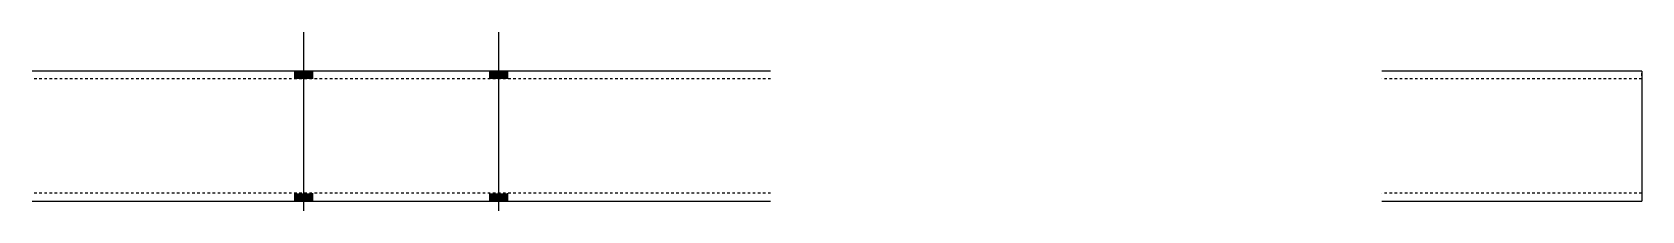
# Model space of a CAD drawing. Header units: millimetres. Extents: x 7 to 12596, y 9 to 207.
# Drawn here: x 11358 to 12596, y 9 to 147 of the extents above; entities that cross this region are included whole.
import ezdxf

# ---------------------------------------------------------------- set-up
doc = ezdxf.new("R2010")
doc.units = ezdxf.units.MM
doc.linetypes.add('DXK_LINE_DOT2', pattern=[3.9198, 1.9599, -1.9599])
doc.layers.add('STÅL', color=7, linetype='Continuous')

msp = doc.modelspace()

# ---------------------------------------------------------------- hatches: boundary and pattern name
at = {"layer": 'STÅL', "linetype": 'Continuous'}
for points in [[(11574, 116.5), (11560, 116.5), (11560, 110.5), (11574, 110.5)], [(11574, 116.5), (11560, 116.5), (11560, 110.5), (11574, 110.5)], [(11724, 116.5), (11710, 116.5), (11710, 110.5), (11724, 110.5)], [(11724, 116.5), (11710, 116.5), (11710, 110.5), (11724, 110.5)], [(11574, 22.5), (11560, 22.5), (11560, 16.5), (11574, 16.5)], [(11574, 22.5), (11560, 22.5), (11560, 16.5), (11574, 16.5)], [(11724, 22.5), (11710, 22.5), (11710, 16.5), (11724, 16.5)], [(11724, 22.5), (11710, 22.5), (11710, 16.5), (11724, 16.5)]]:
    msp.add_hatch(color=3, dxfattribs=at).paths.add_polyline_path(points)

# ---------------------------------------------------------------- linework, layer by layer
at = {"layer": 'STÅL', "color": 3, "linetype": 'Continuous'}
for p, q in [((11567, 9), (11567, 146.5)), ((11567, 9), (11567, 146.5)), ((11717, 9), (11717, 146.5)), ((11717, 9), (11717, 146.5)), ((11560, 110.5), (11560, 116.5)), ((11560, 110.5), (11560, 116.5)), ((11574, 110.5), (11574, 116.5)), ((11574, 110.5), (11574, 116.5)), ((11710, 110.5), (11710, 116.5)), ((11710, 110.5), (11710, 116.5)), ((11724, 110.5), (11724, 116.5)), ((11724, 110.5), (11724, 116.5)), ((11560, 16.5), (11560, 22.5)), ((11560, 16.5), (11560, 22.5)), ((11574, 16.5), (11574, 22.5)), ((11574, 16.5), (11574, 22.5)), ((11710, 16.5), (11710, 22.5)), ((11710, 16.5), (11710, 22.5)), ((11724, 16.5), (11724, 22.5)), ((11724, 16.5), (11724, 22.5))]:
    msp.add_line(p, q, dxfattribs=at)
at = {"layer": 'STÅL', "color": 2, "linetype": 'Continuous'}
for p, q in [((11926, 116.5), (11358, 116.5)), ((12596.1, 116.5), (12396.1, 116.5)), ((12596.1, 116.5), (12596.1, 115.6)), ((12596.1, 115.6), (12596.1, 104.5)), ((12596.1, 104.5), (12596.1, 28.5)), ((12596.1, 28.5), (12596.1, 16.5)), ((11358, 16.5), (11926, 16.5)), ((12396.1, 16.5), (12596.1, 16.5))]:
    msp.add_line(p, q, dxfattribs=at)
at = {"layer": 'STÅL', "color": 7, "linetype": 'DXK_LINE_DOT2'}
for p, q in [((12596.1, 113), (12596.1, 116.5)), ((11926, 110.5), (11358, 110.5)), ((12596.1, 110.5), (12396.1, 110.5)), ((11926, 22.5), (11358, 22.5)), ((12596.1, 22.5), (12396.1, 22.5))]:
    msp.add_line(p, q, dxfattribs=at)

doc.saveas('drawing.dxf')
